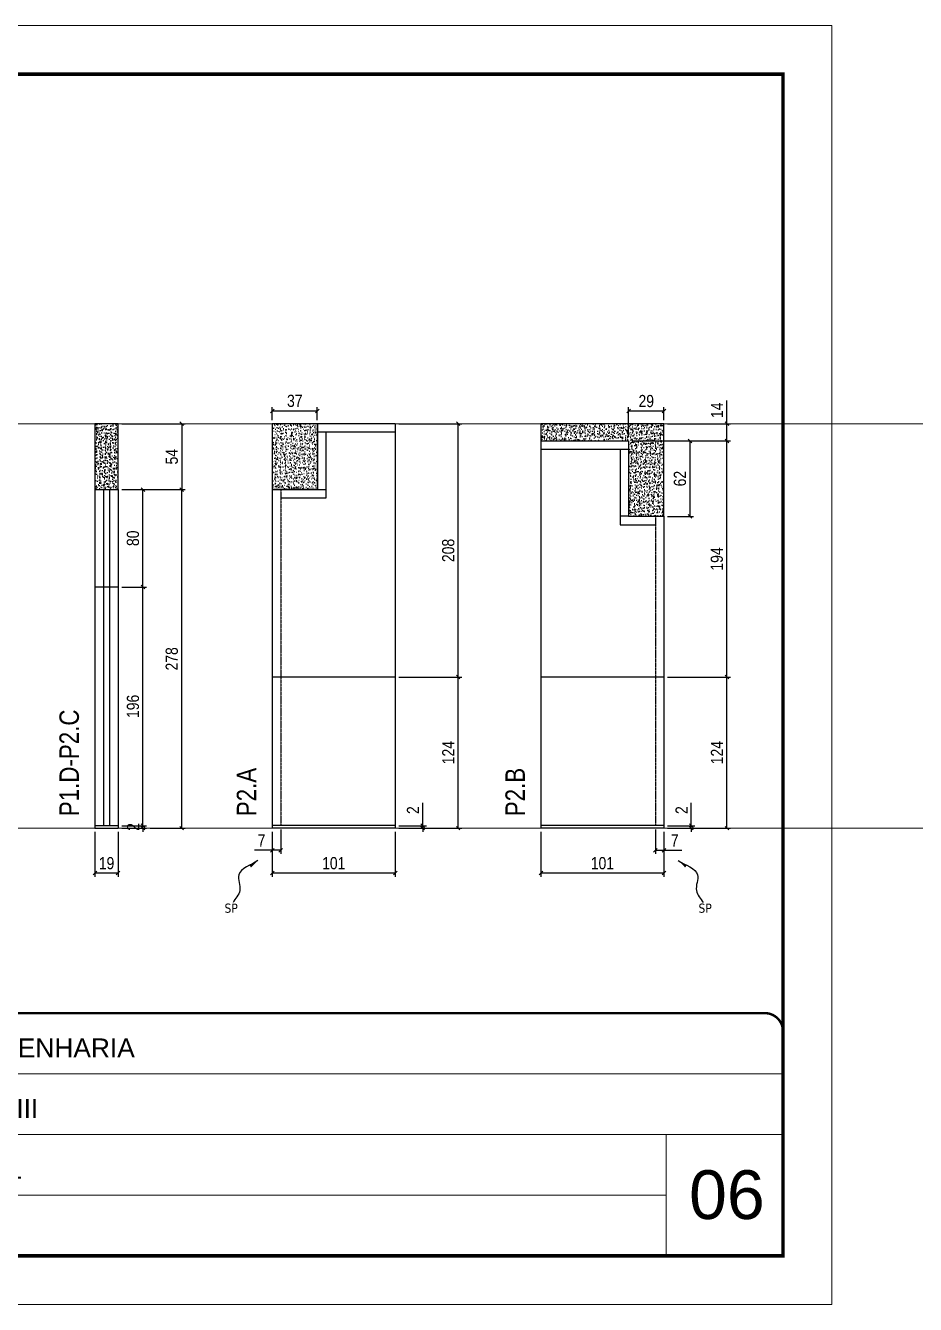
# Model space of a CAD drawing. Extents: x 2282 to 12463, y 760 to 16806.
# Drawn here: x 5306 to 6037, y 14543 to 15593 of the extents above; entities that cross this region are included whole.
import ezdxf

# ---------------------------------------------------------------- set-up
doc = ezdxf.new("R2010")
doc.units = 0
for name, pattern in [('CONTINUO', [0]), ('DASHED', [0.75, 0.5, -0.25]), ('HIDDEN', [0.375, 0.25, -0.125])]:
    doc.linetypes.add(name, pattern=pattern)
for name, color, linetype, lineweight in [('CARIMBO', 255, 'Continuous', 9), ('Folhas', 255, 'Continuous', 9), ('SARRAFO DE PRESSAO', 251, 'DASHED', 9)]:
    doc.layers.add(name, color=color, linetype=linetype, lineweight=lineweight)
for name, color, linetype in [('COTA', 241, 'Continuous'), ('NOMENCLATURA', 7, 'Continuous'), ('Painéis', 200, 'Continuous'), ('SARR_2.2x7', 40, 'Continuous'), ('texto', 7, 'Continuous')]:
    doc.layers.add(name, color=color, linetype=linetype)
doc.styles.add('ARIAL', font='arial.ttf')
doc.styles.add('ARIAL_NARROW', font='ARIALN.TTF', dxfattribs={"height": 0.2})
doc.styles.add('COTA TECNICA', font='techl___.ttf', dxfattribs={"height": 10})
doc.styles.add('COTA TECNICA-50', font='techl___.ttf', dxfattribs={"height": 10})
doc.styles.get("Standard").update_dxf_attribs({"font": 'arial.ttf'})
doc.styles.add('Tecnologia', font='')
doc.styles.get('Tecnologia').set_extended_font_data('Forgotten Futurist')
doc.dimstyles.new('COTA PAINEL-50', dxfattribs={"dimtxt": 10, "dimasz": 3, "dimexe": 3, "dimexo": 3, "dimgap": 3, "dimtad": 1, "dimdec": 1, "dimzin": 12, "dimdsep": 46, "dimtxsty": 'COTA TECNICA-50', "dimblk1": 'OBLIQUE', "dimblk2": 'OBLIQUE', "dimsah": 1, "dimcen": 0.9, "dimclrd": 4, "dimclre": 4, "dimclrt": 240, "dimadec": 1, "dimazin": 3, "dimtfac": 1, "dimtdec": 1, "dimtmove": 0, "dimatfit": 3, "dimfxl": 1, "dimtolj": 1, "dimtzin": 12, "dimarcsym": 0})
doc.dimstyles.new('PAINEL', dxfattribs={"dimtxt": 10, "dimasz": 3, "dimexe": 3, "dimexo": 3, "dimgap": 3, "dimtad": 1, "dimdec": 1, "dimzin": 12, "dimdsep": 46, "dimtxsty": 'COTA TECNICA', "dimblk1": 'OBLIQUE', "dimblk2": 'OBLIQUE', "dimsah": 1, "dimcen": 0.9, "dimclrd": 4, "dimclre": 4, "dimclrt": 240, "dimadec": 1, "dimazin": 3, "dimtfac": 1, "dimtdec": 1, "dimtmove": 0, "dimatfit": 3, "dimfxl": 1, "dimtolj": 1, "dimtzin": 12, "dimarcsym": 0})
doc.dimstyles.get("Standard").update_dxf_attribs({"dimtxt": 0.18, "dimasz": 0.18, "dimexe": 0.18, "dimexo": 0.0625, "dimgap": 0.09, "dimtad": 0, "dimtih": 1, "dimtoh": 1, "dimdec": 4, "dimzin": 0, "dimdsep": 46, "dimtxsty": 'Standard', "dimcen": 0.09, "dimadec": 0, "dimazin": 0, "dimtfac": 1, "dimtdec": 4, "dimtofl": 0, "dimtmove": 0, "dimatfit": 3, "dimfxl": 1, "dimtolj": 1, "dimtzin": 0, "dimarcsym": 0})

# ---------------------------------------------------------------- blocks, each defined once
blk = doc.blocks.new('9999999999')
at = {"color": 30, "linetype": 'CONTINUO'}
for p, q in [((98564.6, 34230.2), (98564.6, 34429.4)), ((98564.6, 34379.6), (99584, 34379.6)), ((98564.6, 34329.8), (99488, 34329.8)), ((99584, 34329.8), (99488, 34329.8)), ((99488, 34329.8), (99488, 34230.2)), ((98564.6, 34280), (99488, 34280))]:
    blk.add_line(p, q, dxfattribs=at)
at = {"color": 30, "linetype": 'CONTINUO', "const_width": 2}
blk.add_lwpolyline([(99584, 34230.2), (99584, 34414.4, 0.414214), (99569, 34429.4), (98229, 34429.4, 0.414214), (98214, 34414.4), (98214, 34245.2, 0.414214), (98229, 34230.2), (99584, 34230.2)], format="xyb", dxfattribs=at)
at = {"layer": 'Folhas'}
blk.add_lwpolyline([(98139, 34190.2), (99624, 34190.2), (99624, 35240.2), (98139, 35240.2)], close=True, dxfattribs=at)
at = {"layer": 'Folhas', "color": 30, "const_width": 3}
blk.add_lwpolyline([(98214, 34230.2), (99584, 34230.2), (99584, 35200.2), (98214, 35200.2)], close=True, dxfattribs=at)
at = {"color": 7, "linetype": 'Continuous', "ltscale": 5, "style": 'ARIAL'}
for s, height, p in [('UNITÁ ENGENHARIA', 15.483, (98837.7, 34393.1)), ('ITAQUERA III', 15.483, (98837.7, 34343.3)), ('INFERIOR 1', 15.48, (98837.7, 34293.5)), ('NOVA SISTEMAS CONSTRUTIVOS', 11.059, (98263.2, 34267.2)), ('PILARES', 15.48, (98837.7, 34243.7))]:
    blk.add_text(s, height=height, dxfattribs=at).set_placement(p)
at = {"layer": 'Folhas', "color": 7, "style": 'Tecnologia', "width": 1.5}
for s, p in [('CLIENTE:', (98573.7, 34397.2)), ('OBRA:', (98573.7, 34347.3)), ('PAVIMENTO:', (98573.7, 34297.5)), ('PROJETO:', (98573.7, 34247.7))]:
    blk.add_text(s, height=14, dxfattribs=at).set_placement(p)
blk = doc.blocks.new('_Oblique')
at = {"color": 0, "linetype": 'ByBlock', "lineweight": -2}
blk.add_line((-0.5, -0.5), (0.5, 0.5), dxfattribs=at)
blk = doc.blocks.new('*D29')
at = {"layer": 'COTA', "color": 4, "lineweight": -2, "transparency": 16777216}
for p, q in [((5385.3, 14935.6), (5405.6, 14935.6)), ((5385.3, 14933.6), (5405.6, 14933.6)), ((5402.6, 14935.6), (5402.6, 14938.6)), ((5402.6, 14933.6), (5402.6, 14935.6)), ((5402.6, 14933.6), (5402.6, 14930.6))]:
    blk.add_line(p, q, dxfattribs=at)
at = {"layer": 'Defpoints', "color": 0, "transparency": 16777216}
for p in [(5382.3, 14935.6), (5382.3, 14933.6), (5402.6, 14935.6)]:
    blk.add_point(p, dxfattribs=at)
at = {"layer": 'COTA', "color": 4, "lineweight": -2, "transparency": 16777216, "xscale": 3, "yscale": 3, "zscale": 3}
for p, rotation in [((5402.6, 14935.6), 270), ((5402.6, 14933.6), 90)]:
    blk.add_blockref('_Oblique', p, dxfattribs=dict(at, rotation=rotation))
at = {"layer": 'COTA', "color": 240, "transparency": 16777216, "insert": (5394.6, 14934.6), "char_height": 10, "attachment_point": 5, "rotation": 90, "style": 'COTA TECNICA-50'}
blk.add_mtext('\\A1;2', dxfattribs=at)
blk = doc.blocks.new('*D30')
at = {"layer": 'COTA', "color": 4, "linetype": 'ByBlock', "lineweight": -2, "transparency": 16777216}
for p, q in [((5404.9, 15211.6), (5437.5, 15211.6)), ((5434.5, 14933.6), (5434.5, 15211.6)), ((5408.6, 14933.6), (5437.5, 14933.6))]:
    blk.add_line(p, q, dxfattribs=at)
at = {"layer": 'Defpoints', "color": 0, "linetype": 'ByBlock', "transparency": 16777216}
for p in [(5401.9, 15211.6), (5434.5, 15211.6), (5405.6, 14933.6)]:
    blk.add_point(p, dxfattribs=at)
at = {"layer": 'COTA', "color": 4, "linetype": 'ByBlock', "lineweight": -2, "transparency": 16777216, "xscale": 3, "yscale": 3, "zscale": 3}
for p, rotation in [((5434.5, 15211.6), 90), ((5434.5, 14933.6), 270)]:
    blk.add_blockref('_Oblique', p, dxfattribs=dict(at, rotation=rotation))
at = {"layer": 'COTA', "color": 240, "linetype": 'ByBlock', "transparency": 16777216, "insert": (5426.4, 15072.6), "char_height": 10, "attachment_point": 5, "rotation": 90, "style": 'COTA TECNICA'}
blk.add_mtext('\\A1;278', dxfattribs=at)
blk = doc.blocks.new('*D47')
at = {"layer": 'COTA', "color": 4, "linetype": 'ByBlock', "lineweight": -2, "transparency": 16777216}
for p, q in [((5385.3, 15131.6), (5405.6, 15131.6)), ((5402.6, 14935.6), (5402.6, 15131.6)), ((5385.3, 14935.6), (5405.6, 14935.6))]:
    blk.add_line(p, q, dxfattribs=at)
at = {"layer": 'Defpoints', "color": 0, "linetype": 'ByBlock', "transparency": 16777216}
for p in [(5382.3, 15131.6), (5402.6, 15131.6), (5382.3, 14935.6)]:
    blk.add_point(p, dxfattribs=at)
at = {"layer": 'COTA', "color": 4, "linetype": 'ByBlock', "lineweight": -2, "transparency": 16777216, "xscale": 3, "yscale": 3, "zscale": 3}
for p, rotation in [((5402.6, 15131.6), 90), ((5402.6, 14935.6), 270)]:
    blk.add_blockref('_Oblique', p, dxfattribs=dict(at, rotation=rotation))
at = {"layer": 'COTA', "color": 240, "linetype": 'ByBlock', "transparency": 16777216, "insert": (5394.5, 15033.6), "char_height": 10, "attachment_point": 5, "rotation": 90, "style": 'COTA TECNICA'}
blk.add_mtext('\\A1;196', dxfattribs=at)
blk = doc.blocks.new('*D48')
at = {"layer": 'COTA', "color": 4, "linetype": 'ByBlock', "lineweight": -2, "transparency": 16777216}
for p, q in [((5363.3, 14930.6), (5363.3, 14893.7)), ((5382.3, 14930.6), (5382.3, 14893.7)), ((5382.3, 14896.7), (5363.3, 14896.7))]:
    blk.add_line(p, q, dxfattribs=at)
at = {"layer": 'Defpoints', "color": 0, "linetype": 'ByBlock', "transparency": 16777216}
for p in [(5363.3, 14933.6), (5382.3, 14933.6), (5363.3, 14896.7)]:
    blk.add_point(p, dxfattribs=at)
at = {"layer": 'COTA', "color": 4, "linetype": 'ByBlock', "lineweight": -2, "transparency": 16777216, "xscale": 3, "yscale": 3, "zscale": 3, "rotation": 180}
blk.add_blockref('_Oblique', (5363.3, 14896.7), dxfattribs=at)
at = {"layer": 'COTA', "color": 4, "linetype": 'ByBlock', "lineweight": -2, "transparency": 16777216, "xscale": 3, "yscale": 3, "zscale": 3}
blk.add_blockref('_Oblique', (5382.3, 14896.7), dxfattribs=at)
at = {"layer": 'COTA', "color": 240, "linetype": 'ByBlock', "transparency": 16777216, "insert": (5372.8, 14904.8), "char_height": 10, "attachment_point": 5, "style": 'COTA TECNICA'}
blk.add_mtext('\\A1;19', dxfattribs=at)
blk = doc.blocks.new('*D49')
at = {"layer": 'COTA', "color": 4, "linetype": 'ByBlock', "lineweight": -2, "transparency": 16777216}
for p, q in [((5385.3, 15211.6), (5405.6, 15211.6)), ((5402.6, 15131.6), (5402.6, 15211.6)), ((5385.3, 15131.6), (5405.6, 15131.6))]:
    blk.add_line(p, q, dxfattribs=at)
at = {"layer": 'Defpoints', "color": 0, "linetype": 'ByBlock', "transparency": 16777216}
for p in [(5382.3, 15211.6), (5402.6, 15211.6), (5382.3, 15131.6)]:
    blk.add_point(p, dxfattribs=at)
at = {"layer": 'COTA', "color": 4, "linetype": 'ByBlock', "lineweight": -2, "transparency": 16777216, "xscale": 3, "yscale": 3, "zscale": 3}
for p, rotation in [((5402.6, 15211.6), 90), ((5402.6, 15131.6), 270)]:
    blk.add_blockref('_Oblique', p, dxfattribs=dict(at, rotation=rotation))
at = {"layer": 'COTA', "color": 240, "linetype": 'ByBlock', "transparency": 16777216, "insert": (5394.5, 15171.6), "char_height": 10, "attachment_point": 5, "rotation": 90, "style": 'COTA TECNICA'}
blk.add_mtext('\\A1;80', dxfattribs=at)
blk = doc.blocks.new('*D59')
at = {"layer": 'COTA', "color": 4, "lineweight": -2, "transparency": 16777216}
for p, q in [((5385.3, 15265.6), (5437.5, 15265.6)), ((5434.5, 15265.6), (5434.5, 15211.6)), ((5385.3, 15211.6), (5437.5, 15211.6))]:
    blk.add_line(p, q, dxfattribs=at)
at = {"layer": 'Defpoints', "color": 0, "transparency": 16777216}
for p in [(5382.3, 15265.6), (5382.3, 15211.6), (5434.5, 15211.6)]:
    blk.add_point(p, dxfattribs=at)
at = {"layer": 'COTA', "color": 4, "lineweight": -2, "transparency": 16777216, "xscale": 3, "yscale": 3, "zscale": 3}
for p, rotation in [((5434.5, 15265.6), 90), ((5434.5, 15211.6), 270)]:
    blk.add_blockref('_Oblique', p, dxfattribs=dict(at, rotation=rotation))
at = {"layer": 'COTA', "color": 240, "transparency": 16777216, "insert": (5426.4, 15238.6), "char_height": 10, "attachment_point": 5, "rotation": 90, "style": 'COTA TECNICA'}
blk.add_mtext('\\A1;54', dxfattribs=at)
blk = doc.blocks.new('*D60')
at = {"layer": 'COTA', "color": 4, "lineweight": -2, "transparency": 16777216}
for p, q in [((5632.5, 14935.6), (5632.5, 14954.5)), ((5612.9, 14935.6), (5635.5, 14935.6)), ((5612.9, 14933.6), (5635.5, 14933.6)), ((5632.5, 14933.6), (5632.5, 14935.6)), ((5632.5, 14933.6), (5632.5, 14930.6))]:
    blk.add_line(p, q, dxfattribs=at)
at = {"layer": 'Defpoints', "color": 0, "transparency": 16777216}
for p in [(5609.9, 14935.6), (5609.9, 14933.6), (5632.5, 14933.6)]:
    blk.add_point(p, dxfattribs=at)
at = {"layer": 'COTA', "color": 4, "lineweight": -2, "transparency": 16777216, "xscale": 3, "yscale": 3, "zscale": 3}
for p, rotation in [((5632.5, 14935.6), 270), ((5632.5, 14933.6), 90)]:
    blk.add_blockref('_Oblique', p, dxfattribs=dict(at, rotation=rotation))
at = {"layer": 'COTA', "color": 240, "transparency": 16777216, "insert": (5624.5, 14948.4), "char_height": 10, "attachment_point": 5, "rotation": 90, "style": 'COTA TECNICA-50'}
blk.add_mtext('\\A1;2', dxfattribs=at)
blk = doc.blocks.new('*D61')
at = {"layer": 'COTA', "color": 4, "linetype": 'ByBlock', "lineweight": -2, "transparency": 16777216}
for p, q in [((5612.9, 15057.6), (5664.6, 15057.6)), ((5661.6, 14933.6), (5661.6, 15057.6)), ((5612.9, 14933.6), (5664.6, 14933.6))]:
    blk.add_line(p, q, dxfattribs=at)
at = {"layer": 'Defpoints', "color": 0, "linetype": 'ByBlock', "transparency": 16777216}
for p in [(5609.9, 15057.6), (5661.6, 15057.6), (5609.9, 14933.6)]:
    blk.add_point(p, dxfattribs=at)
at = {"layer": 'COTA', "color": 4, "linetype": 'ByBlock', "lineweight": -2, "transparency": 16777216, "xscale": 3, "yscale": 3, "zscale": 3}
for p, rotation in [((5661.6, 15057.6), 90), ((5661.6, 14933.6), 270)]:
    blk.add_blockref('_Oblique', p, dxfattribs=dict(at, rotation=rotation))
at = {"layer": 'COTA', "color": 240, "linetype": 'ByBlock', "transparency": 16777216, "insert": (5653.5, 14995.6), "char_height": 10, "attachment_point": 5, "rotation": 90, "style": 'COTA TECNICA'}
blk.add_mtext('\\A1;124', dxfattribs=at)
blk = doc.blocks.new('*D64')
at = {"layer": 'COTA', "color": 4, "linetype": 'ByBlock', "lineweight": -2, "transparency": 16777216}
for p, q in [((5508.9, 14930.6), (5508.9, 14893.7)), ((5609.9, 14930.6), (5609.9, 14893.7)), ((5609.9, 14896.7), (5508.9, 14896.7))]:
    blk.add_line(p, q, dxfattribs=at)
at = {"layer": 'Defpoints', "color": 0, "linetype": 'ByBlock', "transparency": 16777216}
for p in [(5508.9, 14933.6), (5609.9, 14933.6), (5508.9, 14896.7)]:
    blk.add_point(p, dxfattribs=at)
at = {"layer": 'COTA', "color": 4, "linetype": 'ByBlock', "lineweight": -2, "transparency": 16777216, "xscale": 3, "yscale": 3, "zscale": 3, "rotation": 180}
blk.add_blockref('_Oblique', (5508.9, 14896.7), dxfattribs=at)
at = {"layer": 'COTA', "color": 4, "linetype": 'ByBlock', "lineweight": -2, "transparency": 16777216, "xscale": 3, "yscale": 3, "zscale": 3}
blk.add_blockref('_Oblique', (5609.9, 14896.7), dxfattribs=at)
at = {"layer": 'COTA', "color": 240, "linetype": 'ByBlock', "transparency": 16777216, "insert": (5559.4, 14904.8), "char_height": 10, "attachment_point": 5, "style": 'COTA TECNICA'}
blk.add_mtext('\\A1;101', dxfattribs=at)
blk = doc.blocks.new('*D62')
at = {"layer": 'COTA', "color": 4, "lineweight": -2, "transparency": 16777216}
for p, q in [((5515.9, 14932.6), (5515.9, 14912.5)), ((5508.9, 14930.6), (5508.9, 14912.5)), ((5508.9, 14915.5), (5494.2, 14915.5)), ((5515.9, 14915.5), (5508.9, 14915.5))]:
    blk.add_line(p, q, dxfattribs=at)
at = {"layer": 'Defpoints', "color": 0, "transparency": 16777216}
for p in [(5508.9, 14933.6), (5515.9, 14935.6), (5508.9, 14915.5)]:
    blk.add_point(p, dxfattribs=at)
at = {"layer": 'COTA', "color": 4, "lineweight": -2, "transparency": 16777216, "xscale": 3, "yscale": 3, "zscale": 3, "rotation": 180}
blk.add_blockref('_Oblique', (5508.9, 14915.5), dxfattribs=at)
at = {"layer": 'COTA', "color": 4, "lineweight": -2, "transparency": 16777216, "xscale": 3, "yscale": 3, "zscale": 3}
blk.add_blockref('_Oblique', (5515.9, 14915.5), dxfattribs=at)
at = {"layer": 'COTA', "color": 240, "transparency": 16777216, "insert": (5500.1, 14923.5), "char_height": 10, "attachment_point": 5, "style": 'COTA TECNICA-50'}
blk.add_mtext('\\A1;7', dxfattribs=at)
blk = doc.blocks.new('*D63')
at = {"layer": 'COTA', "color": 4, "linetype": 'ByBlock', "lineweight": -2, "transparency": 16777216}
for p, q in [((5612.9, 15265.6), (5664.6, 15265.6)), ((5661.6, 15057.6), (5661.6, 15265.6)), ((5612.9, 15057.6), (5664.6, 15057.6))]:
    blk.add_line(p, q, dxfattribs=at)
at = {"layer": 'Defpoints', "color": 0, "linetype": 'ByBlock', "transparency": 16777216}
for p in [(5609.9, 15265.6), (5661.6, 15265.6), (5609.9, 15057.6)]:
    blk.add_point(p, dxfattribs=at)
at = {"layer": 'COTA', "color": 4, "linetype": 'ByBlock', "lineweight": -2, "transparency": 16777216, "xscale": 3, "yscale": 3, "zscale": 3}
for p, rotation in [((5661.6, 15265.6), 90), ((5661.6, 15057.6), 270)]:
    blk.add_blockref('_Oblique', p, dxfattribs=dict(at, rotation=rotation))
at = {"layer": 'COTA', "color": 240, "linetype": 'ByBlock', "transparency": 16777216, "insert": (5653.5, 15161.6), "char_height": 10, "attachment_point": 5, "rotation": 90, "style": 'COTA TECNICA'}
blk.add_mtext('\\A1;208', dxfattribs=at)
blk = doc.blocks.new('*D65')
at = {"layer": 'COTA', "color": 4, "linetype": 'ByBlock', "lineweight": -2, "transparency": 16777216}
for p, q in [((5508.9, 15268.6), (5508.9, 15279.2)), ((5545.9, 15268.6), (5545.9, 15279.2)), ((5508.9, 15276.2), (5545.9, 15276.2))]:
    blk.add_line(p, q, dxfattribs=at)
at = {"layer": 'Defpoints', "color": 0, "linetype": 'ByBlock', "transparency": 16777216}
for p in [(5545.9, 15276.2), (5508.9, 15265.6), (5545.9, 15265.6)]:
    blk.add_point(p, dxfattribs=at)
at = {"layer": 'COTA', "color": 4, "linetype": 'ByBlock', "lineweight": -2, "transparency": 16777216, "xscale": 3, "yscale": 3, "zscale": 3, "rotation": 180}
blk.add_blockref('_Oblique', (5508.9, 15276.2), dxfattribs=at)
at = {"layer": 'COTA', "color": 4, "linetype": 'ByBlock', "lineweight": -2, "transparency": 16777216, "xscale": 3, "yscale": 3, "zscale": 3}
blk.add_blockref('_Oblique', (5545.9, 15276.2), dxfattribs=at)
at = {"layer": 'COTA', "color": 240, "linetype": 'ByBlock', "transparency": 16777216, "insert": (5527.4, 15284.4), "char_height": 10, "attachment_point": 5, "style": 'COTA TECNICA'}
blk.add_mtext('\\A1;37', dxfattribs=at)
blk = doc.blocks.new('*D66')
at = {"layer": 'COTA', "color": 4, "lineweight": -2, "transparency": 16777216}
for p, q in [((5853.1, 14935.6), (5853.1, 14954.5)), ((5833.6, 14935.6), (5856.1, 14935.6)), ((5833.6, 14933.6), (5856.1, 14933.6)), ((5853.1, 14933.6), (5853.1, 14935.6)), ((5853.1, 14933.6), (5853.1, 14930.6))]:
    blk.add_line(p, q, dxfattribs=at)
at = {"layer": 'Defpoints', "color": 0, "transparency": 16777216}
for p in [(5830.6, 14935.6), (5830.6, 14933.6), (5853.1, 14933.6)]:
    blk.add_point(p, dxfattribs=at)
at = {"layer": 'COTA', "color": 4, "lineweight": -2, "transparency": 16777216, "xscale": 3, "yscale": 3, "zscale": 3}
for p, rotation in [((5853.1, 14935.6), 270), ((5853.1, 14933.6), 90)]:
    blk.add_blockref('_Oblique', p, dxfattribs=dict(at, rotation=rotation))
at = {"layer": 'COTA', "color": 240, "transparency": 16777216, "insert": (5845.1, 14948.4), "char_height": 10, "attachment_point": 5, "rotation": 90, "style": 'COTA TECNICA-50'}
blk.add_mtext('\\A1;2', dxfattribs=at)
blk = doc.blocks.new('*D67')
at = {"layer": 'COTA', "color": 4, "linetype": 'ByBlock', "lineweight": -2, "transparency": 16777216}
for p, q in [((5833.6, 15057.6), (5885.3, 15057.6)), ((5882.3, 14933.6), (5882.3, 15057.6)), ((5833.6, 14933.6), (5885.3, 14933.6))]:
    blk.add_line(p, q, dxfattribs=at)
at = {"layer": 'Defpoints', "color": 0, "linetype": 'ByBlock', "transparency": 16777216}
for p in [(5830.6, 15057.6), (5882.3, 15057.6), (5830.6, 14933.6)]:
    blk.add_point(p, dxfattribs=at)
at = {"layer": 'COTA', "color": 4, "linetype": 'ByBlock', "lineweight": -2, "transparency": 16777216, "xscale": 3, "yscale": 3, "zscale": 3}
for p, rotation in [((5882.3, 15057.6), 90), ((5882.3, 14933.6), 270)]:
    blk.add_blockref('_Oblique', p, dxfattribs=dict(at, rotation=rotation))
at = {"layer": 'COTA', "color": 240, "linetype": 'ByBlock', "transparency": 16777216, "insert": (5874.2, 14995.6), "char_height": 10, "attachment_point": 5, "rotation": 90, "style": 'COTA TECNICA'}
blk.add_mtext('\\A1;124', dxfattribs=at)
blk = doc.blocks.new('*D70')
at = {"layer": 'COTA', "color": 4, "linetype": 'ByBlock', "lineweight": -2, "transparency": 16777216}
for p, q in [((5729.6, 14930.6), (5729.6, 14893.7)), ((5830.6, 14930.6), (5830.6, 14893.7)), ((5830.6, 14896.7), (5729.6, 14896.7))]:
    blk.add_line(p, q, dxfattribs=at)
at = {"layer": 'Defpoints', "color": 0, "linetype": 'ByBlock', "transparency": 16777216}
for p in [(5729.6, 14933.6), (5830.6, 14933.6), (5729.6, 14896.7)]:
    blk.add_point(p, dxfattribs=at)
at = {"layer": 'COTA', "color": 4, "linetype": 'ByBlock', "lineweight": -2, "transparency": 16777216, "xscale": 3, "yscale": 3, "zscale": 3, "rotation": 180}
blk.add_blockref('_Oblique', (5729.6, 14896.7), dxfattribs=at)
at = {"layer": 'COTA', "color": 4, "linetype": 'ByBlock', "lineweight": -2, "transparency": 16777216, "xscale": 3, "yscale": 3, "zscale": 3}
blk.add_blockref('_Oblique', (5830.6, 14896.7), dxfattribs=at)
at = {"layer": 'COTA', "color": 240, "linetype": 'ByBlock', "transparency": 16777216, "insert": (5780.1, 14904.8), "char_height": 10, "attachment_point": 5, "style": 'COTA TECNICA'}
blk.add_mtext('\\A1;101', dxfattribs=at)
blk = doc.blocks.new('*D68')
at = {"layer": 'COTA', "color": 4, "lineweight": -2, "transparency": 16777216}
for p, q in [((5823.6, 14932.6), (5823.6, 14912.5)), ((5830.6, 14930.6), (5830.6, 14912.5)), ((5823.6, 14915.5), (5830.6, 14915.5)), ((5830.6, 14915.5), (5845.3, 14915.5))]:
    blk.add_line(p, q, dxfattribs=at)
at = {"layer": 'Defpoints', "color": 0, "transparency": 16777216}
for p in [(5823.6, 14935.6), (5830.6, 14933.6), (5830.6, 14915.5)]:
    blk.add_point(p, dxfattribs=at)
at = {"layer": 'COTA', "color": 4, "lineweight": -2, "transparency": 16777216, "xscale": 3, "yscale": 3, "zscale": 3, "rotation": 180}
blk.add_blockref('_Oblique', (5823.6, 14915.5), dxfattribs=at)
at = {"layer": 'COTA', "color": 4, "lineweight": -2, "transparency": 16777216, "xscale": 3, "yscale": 3, "zscale": 3}
blk.add_blockref('_Oblique', (5830.6, 14915.5), dxfattribs=at)
at = {"layer": 'COTA', "color": 240, "transparency": 16777216, "insert": (5839.5, 14923.5), "char_height": 10, "attachment_point": 5, "style": 'COTA TECNICA-50'}
blk.add_mtext('\\A1;7', dxfattribs=at)
blk = doc.blocks.new('*D69')
at = {"layer": 'COTA', "color": 4, "linetype": 'ByBlock', "lineweight": -2, "transparency": 16777216}
for p, q in [((5804.6, 15251.6), (5885.3, 15251.6)), ((5882.3, 15057.6), (5882.3, 15251.6)), ((5833.6, 15057.6), (5885.3, 15057.6))]:
    blk.add_line(p, q, dxfattribs=at)
at = {"layer": 'Defpoints', "color": 0, "linetype": 'ByBlock', "transparency": 16777216}
for p in [(5801.6, 15251.6), (5882.3, 15251.6), (5830.6, 15057.6)]:
    blk.add_point(p, dxfattribs=at)
at = {"layer": 'COTA', "color": 4, "linetype": 'ByBlock', "lineweight": -2, "transparency": 16777216, "xscale": 3, "yscale": 3, "zscale": 3}
for p, rotation in [((5882.3, 15251.6), 90), ((5882.3, 15057.6), 270)]:
    blk.add_blockref('_Oblique', p, dxfattribs=dict(at, rotation=rotation))
at = {"layer": 'COTA', "color": 240, "linetype": 'ByBlock', "transparency": 16777216, "insert": (5874.1, 15154.6), "char_height": 10, "attachment_point": 5, "rotation": 90, "style": 'COTA TECNICA'}
blk.add_mtext('\\A1;194', dxfattribs=at)
blk = doc.blocks.new('*D71')
at = {"layer": 'COTA', "color": 4, "linetype": 'ByBlock', "lineweight": -2, "transparency": 16777216}
for p, q in [((5833.6, 15251.6), (5854.9, 15251.6)), ((5851.9, 15251.6), (5851.9, 15189.6)), ((5833.6, 15189.6), (5854.9, 15189.6))]:
    blk.add_line(p, q, dxfattribs=at)
at = {"layer": 'Defpoints', "color": 0, "linetype": 'ByBlock', "transparency": 16777216}
for p in [(5830.6, 15251.6), (5830.6, 15189.6), (5851.9, 15189.6)]:
    blk.add_point(p, dxfattribs=at)
at = {"layer": 'COTA', "color": 4, "linetype": 'ByBlock', "lineweight": -2, "transparency": 16777216, "xscale": 3, "yscale": 3, "zscale": 3}
for p, rotation in [((5851.9, 15251.6), 90), ((5851.9, 15189.6), 270)]:
    blk.add_blockref('_Oblique', p, dxfattribs=dict(at, rotation=rotation))
at = {"layer": 'COTA', "color": 240, "linetype": 'ByBlock', "transparency": 16777216, "insert": (5843.8, 15220.6), "char_height": 10, "attachment_point": 5, "rotation": 90, "style": 'COTA TECNICA'}
blk.add_mtext('\\A1;62', dxfattribs=at)
blk = doc.blocks.new('*D72')
at = {"layer": 'COTA', "color": 4, "lineweight": -2, "transparency": 16777216}
for p, q in [((5882.3, 15265.6), (5882.3, 15284.8)), ((5833.6, 15265.6), (5885.3, 15265.6)), ((5882.3, 15251.6), (5882.3, 15265.6)), ((5804.6, 15251.6), (5885.3, 15251.6))]:
    blk.add_line(p, q, dxfattribs=at)
at = {"layer": 'Defpoints', "color": 0, "transparency": 16777216}
for p in [(5830.6, 15265.6), (5882.3, 15265.6), (5801.6, 15251.6)]:
    blk.add_point(p, dxfattribs=at)
at = {"layer": 'COTA', "color": 4, "lineweight": -2, "transparency": 16777216, "xscale": 3, "yscale": 3, "zscale": 3}
for p, rotation in [((5882.3, 15265.6), 90), ((5882.3, 15251.6), 270)]:
    blk.add_blockref('_Oblique', p, dxfattribs=dict(at, rotation=rotation))
at = {"layer": 'COTA', "color": 240, "transparency": 16777216, "insert": (5874.2, 15276.7), "char_height": 10, "attachment_point": 5, "rotation": 90, "style": 'COTA TECNICA'}
blk.add_mtext('\\A1;14', dxfattribs=at)
blk = doc.blocks.new('*D73')
at = {"layer": 'COTA', "color": 4, "lineweight": -2, "transparency": 16777216}
for p, q in [((5801.6, 15254.6), (5801.6, 15279.2)), ((5830.6, 15268.6), (5830.6, 15279.2)), ((5801.6, 15276.2), (5830.6, 15276.2))]:
    blk.add_line(p, q, dxfattribs=at)
at = {"layer": 'Defpoints', "color": 0, "transparency": 16777216}
for p in [(5830.6, 15276.2), (5830.6, 15265.6), (5801.6, 15251.6)]:
    blk.add_point(p, dxfattribs=at)
at = {"layer": 'COTA', "color": 4, "lineweight": -2, "transparency": 16777216, "xscale": 3, "yscale": 3, "zscale": 3, "rotation": 180}
blk.add_blockref('_Oblique', (5801.6, 15276.2), dxfattribs=at)
at = {"layer": 'COTA', "color": 4, "lineweight": -2, "transparency": 16777216, "xscale": 3, "yscale": 3, "zscale": 3}
blk.add_blockref('_Oblique', (5830.6, 15276.2), dxfattribs=at)
at = {"layer": 'COTA', "color": 240, "transparency": 16777216, "insert": (5816.1, 15284.2), "char_height": 10, "attachment_point": 5, "style": 'COTA TECNICA'}
blk.add_mtext('\\A1;29', dxfattribs=at)

msp = doc.modelspace()

# ---------------------------------------------------------------- hatches: boundary and pattern name
at = {"layer": 'COTA'}
h = msp.add_hatch(dxfattribs=at)
h.set_pattern_fill('AR-CONC', color=256, scale=0.03)
h.set_pattern_definition([(50, (-342.768, 0), (5.4655401, -0.4781726), [0.5715, -6.2865]), (355, (-342.768, 0), (-1.0573026, 5.7317054), [0.4572, -5.0292175]), (100.451445, (-342.3125, -0.04), (4.4082374, 5.2535326), [0.4857003, -5.3427073]), (46.1842, (-342.768, 1.524), (8.1323712, -1.2612698), [0.85725, -9.42975]), (96.63556, (-342.09, 1.419), (7.122124, 7.4227837), [0.7285507, -8.0140682]), (351.18415, (-342.768, 1.524), (7.122124, 7.4227837), [0.685799, -7.543792]), (21, (-342.006, 1.143), (4.5484317, -3.067956), [0.5715, -6.2865]), (326, (-342.006, 1.143), (1.8540609, 5.525639), [0.4572, -5.0292]), (71.451445, (-341.627, 0.8873), (6.4024926, 2.457683), [0.4857003, -5.3426981]), (37.5, (-342.768, 0), (0.0926581, 2.53665117), [0, -4.96824, 0, -5.1054, 0, -5.04825]), (7.5, (-342.768, 0), (2.00458988, 3.00541724), [0, -2.91084, 0, -4.85394, 0, -1.92405]), (327.5, (-344.4672, 0), (4.06771786, -0.17186232), [0, -1.905, 0, -5.9436, 0, -7.8867]), (317.5, (-345.2292, 0), (4.44387544, 0.7627947), [0, -2.4765, 0, -3.94716, 0, -5.6007])])
h.paths.add_polyline_path([(5382.26, 15265.65), (5363.26, 15265.65), (5363.26, 15211.65), (5382.26, 15211.65)])
at = {"layer": 'COTA', "linetype": 'ByBlock'}
h = msp.add_hatch(dxfattribs=at)
h.set_pattern_fill('AR-CONC', color=256, scale=0.03)
h.set_pattern_definition([(50, (-125763.225, -15053.34), (5.46554007, -0.47817257), [0.5715, -6.2865]), (355, (-125763.225, -15053.34), (-1.05730264, 5.73170536), [0.4572, -5.02921753]), (100.4514447, (-125762.7696, -15053.38), (4.40823741, 5.25353256), [0.48570026, -5.34270734]), (46.1842, (-125763.225, -15051.816), (8.13237123, -1.26126984), [0.85725, -9.42975]), (96.6355576, (-125762.547, -15051.921), (7.122124, 7.42278374), [0.7285507, -8.01406824]), (351.184151, (-125763.225, -15051.816), (7.122124, 7.42278374), [0.685799, -7.54379196]), (21, (-125762.463, -15052.197), (4.54843174, -3.06795595), [0.5715, -6.2865]), (326, (-125762.463, -15052.197), (1.85406085, 5.52563898), [0.4572, -5.0292]), (71.451445, (-125762.084, -15052.453), (6.40249258, 2.45768307), [0.48570026, -5.34269813]), (37.5, (-125763.225, -15053.3402), (0.092658098, 2.536651166), [0, -4.96824, 0, -5.1054, 0, -5.04825]), (7.5, (-125763.225, -15053.3402), (2.004589875, 3.005417245), [0, -2.91084, 0, -4.85394, 0, -1.92405]), (327.5, (-125764.9243, -15053.3402), (4.067717855, -0.17186232), [0, -1.905, 0, -5.9436, 0, -7.8867]), (317.5, (-125765.6863, -15053.3402), (4.44387544, 0.76279473), [0, -2.4765, 0, -3.94716, 0, -5.6007])])
h.paths.add_polyline_path([(5508.94, 15211.65), (5545.94, 15211.65), (5545.94, 15265.65), (5508.94, 15265.65)])
at = {"layer": 'COTA'}
h = msp.add_hatch(dxfattribs=at)
h.set_pattern_fill('AR-CONC', color=256, scale=0.03)
h.paths.add_polyline_path([(5830.59, 15265.65), (5729.59, 15265.65), (5729.59, 15251.65), (5801.59, 15251.65), (5801.59, 15189.65), (5830.59, 15189.65)])

# ---------------------------------------------------------------- linework, layer by layer
at = {"layer": 'CARIMBO', "color": 3}
for p, q in [((9611.68, 15265.65), (4483.39, 15265.65)), ((4558.39, 14933.65), (9611.68, 14933.65))]:
    msp.add_line(p, q, dxfattribs=at)
at = {"layer": 'COTA'}
for p, q in [((5830.59, 15265.65), (5729.59, 15265.65)), ((5729.59, 15265.65), (5729.59, 15251.65)), ((5830.59, 15189.65), (5830.59, 15265.65))]:
    msp.add_line(p, q, dxfattribs=at)
at = {"layer": 'COTA', "linetype": 'ByBlock'}
for p, q in [((5545.94, 15211.65), (5552.94, 15211.65)), ((5552.94, 15211.65), (5552.94, 15204.65)), ((5801.59, 15189.65), (5794.59, 15189.65)), ((5794.59, 15189.65), (5794.59, 15182.65))]:
    msp.add_line(p, q, dxfattribs=at)
at = {"layer": 'COTA'}
msp.add_lwpolyline([(5363.26, 15211.65), (5382.26, 15211.65), (5382.26, 15265.65), (5363.26, 15265.65)], close=True, dxfattribs=at)
at = {"layer": 'COTA', "linetype": 'ByBlock'}
msp.add_lwpolyline([(5545.94, 15265.65), (5508.94, 15265.65), (5508.94, 15211.65), (5545.94, 15211.65)], close=True, dxfattribs=at)
at = {"layer": 'Painéis'}
for p, q in [((5609.94, 15265.65), (5545.94, 15265.65)), ((5545.94, 15265.65), (5545.94, 15211.65)), ((5609.94, 15265.65), (5609.94, 14933.65)), ((5729.59, 15251.65), (5729.59, 14933.65)), ((5729.59, 15251.65), (5801.59, 15251.65)), ((5801.59, 15251.65), (5801.59, 15189.65)), ((5363.26, 15211.65), (5382.26, 15211.65)), ((5363.26, 15211.65), (5363.26, 14933.65)), ((5382.26, 15211.65), (5382.26, 14933.65)), ((5508.94, 15211.65), (5508.94, 14933.65)), ((5545.94, 15211.65), (5508.94, 15211.65)), ((5801.59, 15189.65), (5830.59, 15189.65)), ((5830.59, 15189.65), (5830.59, 14933.65)), ((5363.26, 15131.65), (5382.26, 15131.65)), ((5609.94, 15057.65), (5508.94, 15057.65)), ((5830.59, 15057.65), (5729.59, 15057.65)), ((5363.26, 14935.65), (5382.26, 14935.65)), ((5363.26, 14933.65), (5382.26, 14933.65)), ((5609.94, 14935.65), (5508.94, 14935.65)), ((5609.94, 14933.65), (5508.94, 14933.65)), ((5830.59, 14935.65), (5729.59, 14935.65)), ((5830.59, 14933.65), (5729.59, 14933.65))]:
    msp.add_line(p, q, dxfattribs=at)
at = {"layer": 'SARR_2.2x7'}
for p, q in [((5609.94, 15258.65), (5545.94, 15258.65)), ((5552.94, 15258.65), (5552.94, 15211.65)), ((5729.59, 15244.65), (5801.59, 15244.65)), ((5794.59, 15244.65), (5794.59, 15189.65)), ((5370.26, 15211.65), (5370.26, 14935.65)), ((5375.26, 15211.65), (5375.26, 14935.65)), ((5552.94, 15204.65), (5515.94, 15204.65)), ((5794.59, 15182.65), (5823.59, 15182.65))]:
    msp.add_line(p, q, dxfattribs=at)
at = {"layer": 'SARR_2.2x7', "linetype": 'HIDDEN'}
for p, q in [((5515.94, 15211.65), (5515.94, 15057.65)), ((5823.59, 15189.65), (5823.59, 15057.65)), ((5515.94, 15057.65), (5515.94, 14935.65)), ((5823.59, 15057.65), (5823.59, 14935.65))]:
    msp.add_line(p, q, dxfattribs=at)

# ---------------------------------------------------------------- block references
at = {"layer": 'SARRAFO DE PRESSAO', "color": 6, "linetype": 'ByBlock'}
msp.add_blockref('9999999999', (-93655.59, -19647.64), dxfattribs=at)

# ---------------------------------------------------------------- texts
at = {"layer": 'CARIMBO', "style": 'ARIAL'}
msp.add_text('06', height=40, dxfattribs=at).set_placement((5851.25, 14612.71))
at = {"layer": 'NOMENCLATURA', "style": 'ARIAL_NARROW'}
for s, p in [('P1.D-P2.C', (5350.09, 14943.42)), ('P2.A', (5495.76, 14943.42)), ('P2.B', (5716.41, 14943.42))]:
    msp.add_text(s, height=16, rotation=90, dxfattribs=at).set_placement(p)
at = {"layer": 'texto', "color": 0, "char_height": 7.5, "attachment_point": 5}
for insert in [(5475.1, 14867.84), (5864.42, 14867.84)]:
    msp.add_mtext('{\\fTahoma|b0|i0|c0|p34;\\C4;SP}', dxfattribs=dict(at, insert=insert))

# ---------------------------------------------------------------- dimensions: what is measured, and where the dimension line sits
at = {"layer": 'COTA', "linetype": 'ByBlock'}
for base, p1, p2, angle, override, picture, middle in [((5545.94, 15276.16), (5508.94, 15265.65), (5545.94, 15265.65), 180, {"dimarcsym": 2}, '*D65', (5527.44, 15284.38)), ((5661.6, 15265.65), (5609.94, 15057.65), (5609.94, 15265.65), 90, {"dimarcsym": 2}, '*D63', (5653.48, 15161.65)), ((5882.25, 15251.65), (5830.59, 15057.65), (5801.59, 15251.65), 90, {"dimarcsym": 2}, '*D69', (5874.15, 15154.65)), ((5851.93, 15189.65), (5830.59, 15251.65), (5830.59, 15189.65), 90, {"dimarcsym": 2}, '*D71', (5843.82, 15220.65)), ((5402.61, 15211.65), (5382.26, 15131.65), (5382.26, 15211.65), 90, {"dimarcsym": 2}, '*D49', (5394.49, 15171.65)), ((5402.61, 15131.65), (5382.26, 14935.65), (5382.26, 15131.65), 90, {"dimarcsym": 1}, '*D47', (5394.48, 15033.65)), ((5661.6, 15057.65), (5609.94, 14933.65), (5609.94, 15057.65), 90, {"dimarcsym": 1}, '*D61', (5653.53, 14995.65)), ((5882.25, 15057.65), (5830.59, 14933.65), (5830.59, 15057.65), 90, {"dimarcsym": 1}, '*D67', (5874.18, 14995.65))]:
    dim = msp.add_linear_dim(base=base, p1=p1, p2=p2, angle=angle, dimstyle='PAINEL', override=override, dxfattribs=at)
    dim.commit()
    dim.dimension.update_dxf_attribs({"geometry": picture, "text_midpoint": middle})
at = {"layer": 'COTA'}
dim = msp.add_linear_dim(base=(5830.59, 15276.16), p1=(5801.59, 15251.65), p2=(5830.59, 15265.65), dimstyle='PAINEL', dxfattribs=at)
dim.commit()
dim.dimension.update_dxf_attribs({"geometry": '*D73', "text_midpoint": (5816.09, 15284.25)})
for base, p1, p2, angle, dimstyle, picture, middle in [((5882.25, 15265.65), (5801.59, 15251.65), (5830.59, 15265.65), 90, 'PAINEL', '*D72', (5874.18, 15276.71)), ((5434.5, 15211.65), (5382.26, 15265.65), (5382.26, 15211.65), 90, 'PAINEL', '*D59', (5426.39, 15238.65)), ((5508.94, 14915.47), (5515.94, 14935.65), (5508.94, 14933.65), 0, 'COTA PAINEL-50', '*D62', (5500.07, 14923.54)), ((5830.59, 14915.47), (5823.59, 14935.65), (5830.59, 14933.65), 180, 'COTA PAINEL-50', '*D68', (5839.45, 14923.54))]:
    dim = msp.add_linear_dim(base=base, p1=p1, p2=p2, angle=angle, dimstyle=dimstyle, dxfattribs=at)
    dim.commit()
    dim.dimension.update_dxf_attribs({"geometry": picture, "text_midpoint": middle})
at = {"layer": 'COTA', "color": 3, "linetype": 'ByBlock'}
dim = msp.add_linear_dim(base=(5434.5, 15211.65), p1=(5405.61, 14933.65), p2=(5401.93, 15211.65), angle=90, dimstyle='PAINEL', override={"dimarcsym": 1}, dxfattribs=at)
dim.commit()
dim.dimension.update_dxf_attribs({"geometry": '*D30', "text_midpoint": (5426.4, 15072.65)})
at = {"layer": 'COTA'}
for base, p1, p2, picture, middle in [((5632.46, 14933.65), (5609.94, 14935.65), (5609.94, 14933.65), '*D60', (5632.46, 14948.39)), ((5853.11, 14933.65), (5830.59, 14935.65), (5830.59, 14933.65), '*D66', (5853.11, 14948.39)), ((5402.61, 14935.65), (5382.26, 14933.65), (5382.26, 14935.65), '*D29', (5402.61, 14934.65))]:
    dim = msp.add_linear_dim(base=base, p1=p1, p2=p2, angle=90, dimstyle='COTA PAINEL-50', dxfattribs=at)
    dim.commit()
    dim.dimension.update_dxf_attribs({"geometry": picture, "text_midpoint": middle, "dimtype": 160})
at = {"layer": 'COTA', "linetype": 'ByBlock'}
for base, p1, p2, picture, middle in [((5363.26, 14896.72), (5382.26, 14933.65), (5363.26, 14933.65), '*D48', (5372.76, 14904.81)), ((5508.94, 14896.72), (5609.94, 14933.65), (5508.94, 14933.65), '*D64', (5559.44, 14904.83)), ((5729.59, 14896.72), (5830.59, 14933.65), (5729.59, 14933.65), '*D70', (5780.09, 14904.83))]:
    dim = msp.add_linear_dim(base=base, p1=p1, p2=p2, dimstyle='PAINEL', override={"dimarcsym": 2}, dxfattribs=at)
    dim.commit()
    dim.dimension.update_dxf_attribs({"geometry": picture, "text_midpoint": middle})

# ---------------------------------------------------------------- leaders
at = {"layer": 'COTA', "path_type": 1}
for points in [[(5497.11, 14907.15), (5481.32, 14895.31), (5482.25, 14882.31), (5476.69, 14872.52)], [(5842.42, 14907.15), (5858.2, 14895.31), (5857.28, 14882.31), (5862.83, 14872.52)]]:
    msp.add_leader(points, dimstyle='Standard', override={"dimasz": 8}, dxfattribs=at)

doc.saveas('drawing.dxf')
